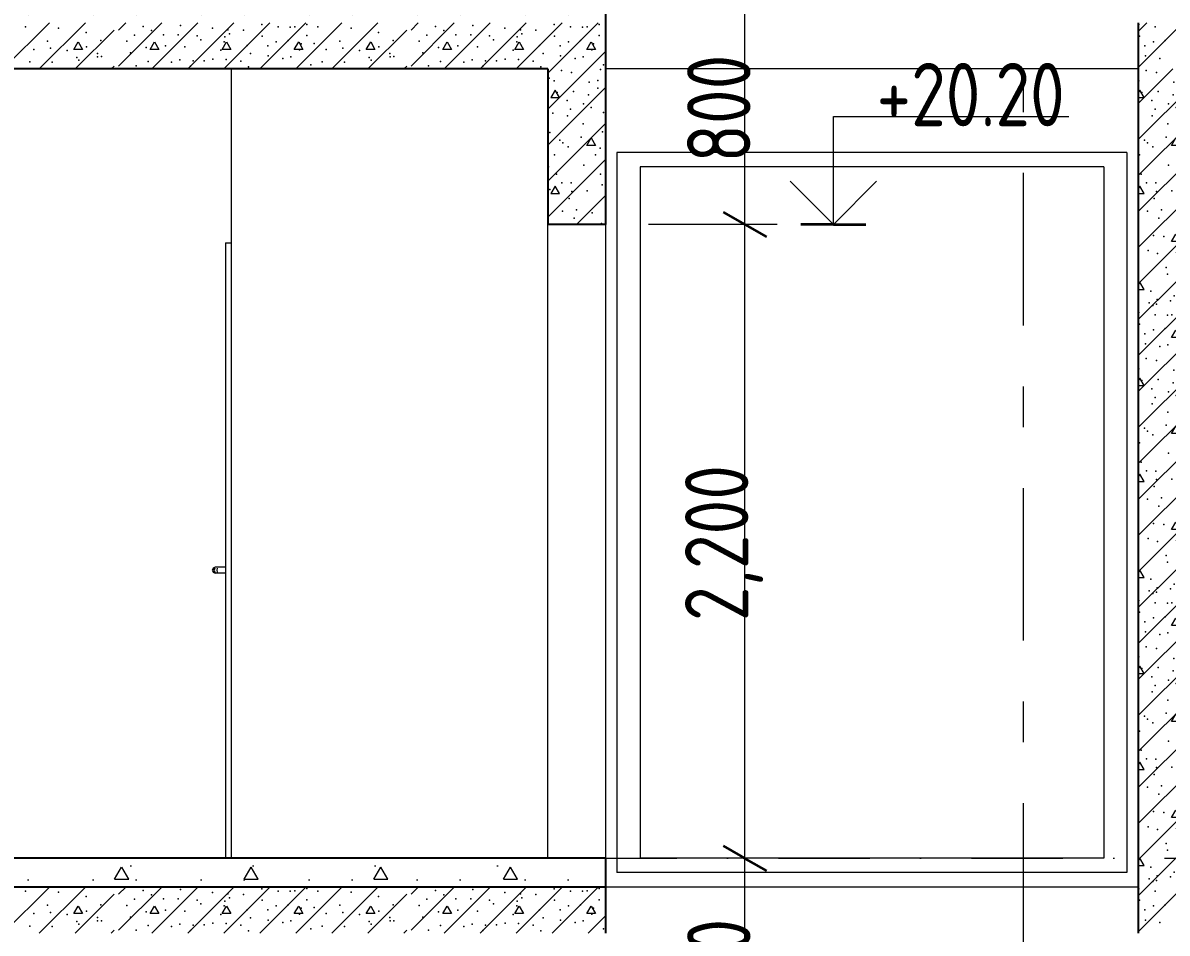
# Model space of a CAD drawing. Header units: millimetres. Extents: x 18162 to 7085488, y 72188 to 247925.
# Drawn here: x 3674357 to 3678329, y 112858 to 116018 of the extents above; entities that cross this region are included whole.
import ezdxf
from ezdxf.enums import TextEntityAlignment as Align

# ---------------------------------------------------------------- set-up
doc = ezdxf.new("R2010")
doc.units = ezdxf.units.MM
doc.header["$MEASUREMENT"] = 0
for name, pattern in [('Dot & Dashed', [670.277762, 317.5, -176.388889, 0, -176.388874]), ('Double Dashed', [1093.611073, 529.166651, -211.666656, 141.111112, -211.666656]), ('Wipeout_Contour', [1000, 0, -1000])]:
    doc.linetypes.add(name, pattern=pattern)
for name, color, linetype in [('Archicad Doors', 7, 'Continuous'), ('Structural - Bearing', 7, 'Continuous'), ('Structural - Grid', 7, 'Continuous')]:
    doc.layers.add(name, color=color, linetype=linetype)
doc.styles.add('GENERATED_STYLE_3', font='', dxfattribs={"width": 0.8})
doc.styles.get('GENERATED_STYLE_3').set_extended_font_data('ISOCPEUR MON')
doc.dimstyles.new('GENERATED_STYLE__5', dxfattribs={"dimtxt": 220.000005, "dimasz": 114, "dimexe": 0.18, "dimexo": 150, "dimgap": 0, "dimtad": 1, "dimdec": 0, "dimzin": 0, "dimdsep": 46, "dimtxsty": 'GENERATED_STYLE_3', "dimblk": 'ARROWHEAD_2', "dimblk1": 'ARROWHEAD_2', "dimblk2": 'ARROWHEAD_2', "dimcen": 0.09, "dimclrd": 13, "dimclre": 13, "dimclrt": 13, "dimadec": 0, "dimazin": 0, "dimtfac": 1, "dimtdec": 4, "dimtmove": 0, "dimatfit": 3, "dimfxl": 1, "dimtolj": 1, "dimtzin": 0, "dimarcsym": 0})
pattern_1 = [(0, (3761974.7, 95118), (0, 779.423), [48.75, -401.25]), (0, (3762199.7, 95507.7), (0, 779.423), [48.75, -401.25]), (60, (3761974.7, 95118), (-675, 389.7114), [48.75, -401.25]), (60, (3762424.7, 95118), (-675, 389.7114), [48.75, -401.25]), (120, (3762023.5, 95118), (675, 389.7114), [48.75, -401.25]), (120, (3762473.5, 95118), (675, 389.7114), [48.75, -401.25]), (0, (3761974.73, 95193), (0, 150), [0, -150, 0, -225]), (45, (3762049.73, 95193), (-106.06602, 106.06602), [0, -112.5, 0, -187.5])]

# ---------------------------------------------------------------- blocks, each defined once
blk = doc.blocks.new('*X833', base_point=(3761974.7, 95118))
at = {"layer": 'Structural - Bearing', "color": 7, "linetype": 'Continuous', "lineweight": 9}
for p, q in [((3678229.1, 112862.9), (3678384.1, 113018)), ((3678229.1, 112987.9), (3678259.1, 113018))]:
    blk.add_line(p, q, dxfattribs=at)
for p in [(3678231.1, 113012.3), (3678287.9, 113004.2), (3678232.8, 112972.2), (3678281.4, 112952.7), (3678322.6, 112956.5), (3678251.8, 112938.5), (3678253.5, 112903.4), (3678304.2, 112894.5)]:
    blk.add_point(p, dxfattribs=at)
blk = doc.blocks.new('*X834', base_point=(3761974.7, 95118))
at = {"layer": 'Structural - Bearing', "color": 7, "linetype": 'Continuous', "lineweight": 9}
for p, q in [((3674288.6, 112858), (3674448.6, 113018)), ((3674413.6, 112858), (3674573.6, 113018)), ((3674538.6, 112858), (3674673.9, 112993.3)), ((3674689, 112993.3), (3674713.7, 113018)), ((3674689, 112868.3), (3674838.7, 113018)), ((3674803.7, 112858), (3674963.7, 113018)), ((3674928.7, 112858), (3675088.7, 113018)), ((3675053.7, 112858), (3675213.7, 113018)), ((3675178.7, 112858), (3675338.7, 113018)), ((3675303.7, 112858), (3675463.7, 113018)), ((3675428.7, 112858), (3675588.7, 113018)), ((3675553.7, 112858), (3675689, 112993.3)), ((3675704.2, 112993.3), (3675728.9, 113018)), ((3675704.2, 112868.3), (3675853.9, 113018)), ((3675818.9, 112858), (3675978.9, 113018)), ((3675943.9, 112858), (3676103.9, 113018)), ((3676068.9, 112858), (3676228.9, 113018)), ((3676193.9, 112858), (3676353.9, 113018)), ((3674533.8, 112925.6), (3674548.9, 112951.6)), ((3674548.9, 112951.6), (3674563.8, 112925.6)), ((3674798.9, 112925.6), (3674814, 112951.6)), ((3674814, 112951.6), (3674828.9, 112925.6)), ((3675048.9, 112925.6), (3675064, 112951.6)), ((3675064, 112951.6), (3675078.9, 112925.6)), ((3675298.9, 112925.6), (3675314, 112951.6)), ((3675314, 112951.6), (3675328.9, 112925.6)), ((3675548.9, 112925.6), (3675564, 112951.6)), ((3675564, 112951.6), (3675578.9, 112925.6)), ((3675814, 112925.6), (3675829.2, 112951.6)), ((3675829.2, 112951.6), (3675844.1, 112925.6)), ((3676064, 112925.6), (3676079.2, 112951.6)), ((3676079.2, 112951.6), (3676094.1, 112925.6)), ((3676314, 112925.6), (3676329.2, 112951.6)), ((3676329.2, 112951.6), (3676344.1, 112925.6)), ((3674563.8, 112925.6), (3674533.8, 112925.6)), ((3674828.9, 112925.6), (3674798.9, 112925.6)), ((3675078.9, 112925.6), (3675048.9, 112925.6)), ((3675328.9, 112925.6), (3675298.9, 112925.6)), ((3675578.9, 112925.6), (3675548.9, 112925.6)), ((3675844.1, 112925.6), (3675814, 112925.6)), ((3676094.1, 112925.6), (3676064, 112925.6)), ((3676344.1, 112925.6), (3676314, 112925.6)), ((3676318.9, 112858), (3676379.1, 112918.2)), ((3674663.6, 112858), (3674673.9, 112868.3)), ((3675678.7, 112858), (3675689, 112868.3))]:
    blk.add_line(p, q, dxfattribs=at)
for p in [(3674365.1, 113004.2), (3674480.6, 113000), (3674575.7, 112984.6), (3674773.7, 113005.5), (3674802.9, 112991), (3674903.8, 113009.3), (3675014.5, 112999), (3675068.5, 112993.8), (3675073.5, 112980.3), (3675122.6, 112992.3), (3675185.7, 113012.3), (3675242.5, 113004.2), (3675284.8, 113003.1), (3675300.3, 113004.6), (3675342, 113012.4), (3675380.3, 113004.2), (3675495.7, 113000), (3675590.8, 112984.6), (3675788.9, 113005.5), (3675818, 112991), (3675918.9, 113009.3), (3676029.7, 112999), (3676083.6, 112993.8), (3676088.7, 112980.3), (3676137.7, 112992.3), (3676200.8, 113012.3), (3676257.6, 113004.2), (3676299.9, 113003.1), (3676315.4, 113004.6), (3676357.1, 113012.4), (3674442.2, 112954.6), (3674626.6, 112956.5), (3674717.1, 112954), (3674744.1, 112975.4), (3674844.4, 112976.8), (3674896.1, 112976.5), (3674961.8, 112972.6), (3674974.7, 112959.1), (3675055.7, 112952.7), (3675057.7, 112969.1), (3675134.9, 112939.2), (3675187.5, 112972.2), (3675236, 112952.7), (3675277.3, 112956.5), (3675322.3, 112944.9), (3675342.7, 112973.8), (3675367.5, 112946.8), (3675457.4, 112954.6), (3675641.7, 112956.5), (3675732.2, 112954), (3675759.2, 112975.4), (3675859.5, 112976.8), (3675911.3, 112976.5), (3675976.9, 112972.6), (3675989.9, 112959.1), (3676070.9, 112952.7), (3676072.8, 112969.1), (3676150, 112939.2), (3676202.6, 112972.2), (3676251.2, 112952.7), (3676292.4, 112956.5), (3676337.4, 112944.9), (3676357.8, 112973.8), (3674394, 112925.6), (3674451.9, 112929.9), (3674510.2, 112922.6), (3674577.6, 112934.6), (3674615.8, 112911.9), (3674616, 112900.1), (3674629.7, 112901.1), (3674730, 112913.5), (3674784, 112932.1), (3674851.6, 112937.9), (3674919.2, 112934.6), (3675043.7, 112922.7), (3675147.2, 112911.5), (3675206.4, 112938.5), (3675208.1, 112903.4), (3675286.5, 112900.6), (3675317.2, 112924.3), (3675409.1, 112925.6), (3675467, 112929.9), (3675525.4, 112922.6), (3675592.7, 112934.6), (3675631, 112911.9), (3675631.1, 112900.1), (3675644.9, 112901.1), (3675745.2, 112913.5), (3675799.2, 112932.1), (3675866.8, 112937.9), (3675934.4, 112934.6), (3676058.9, 112922.7), (3676162.3, 112911.5), (3676221.5, 112938.5), (3676223.3, 112903.4), (3676301.6, 112900.6), (3676332.3, 112924.3), (3674381, 112882.6), (3674458.2, 112881), (3674544.1, 112897.9), (3674550.9, 112888.7), (3674750.1, 112868.7), (3674791.6, 112884.1), (3674872.5, 112881.5), (3674901.2, 112889.6), (3674938.7, 112867.1), (3674947.9, 112885.7), (3674985.8, 112886.6), (3675015.8, 112892.1), (3675062.2, 112890.9), (3675113.3, 112885.4), (3675139.9, 112865.9), (3675258.8, 112894.5), (3675356.7, 112872.5), (3675396.1, 112882.6), (3675473.3, 112881), (3675559.2, 112897.9), (3675566.1, 112888.7), (3675765.3, 112868.7), (3675806.7, 112884.1), (3675887.6, 112881.5), (3675916.3, 112889.6), (3675953.8, 112867.1), (3675963.1, 112885.7), (3676000.9, 112886.6), (3676031, 112892.1), (3676077.3, 112890.9), (3676128.4, 112885.4), (3676155, 112865.9), (3676274, 112894.5), (3676371.8, 112872.5)]:
    blk.add_point(p, dxfattribs=at)
blk = doc.blocks.new('*X846', base_point=(3761974.7, 95118))
at = {"layer": 'Structural - Bearing', "color": 7, "linetype": 'Continuous', "lineweight": 9}
for p, q in [((3674288.6, 115858), (3674448.6, 116018)), ((3674413.6, 115858), (3674573.6, 116018)), ((3674689, 115993.3), (3674713.7, 116018)), ((3674689, 115868.3), (3674838.7, 116018)), ((3674803.7, 115858), (3674963.7, 116018)), ((3674928.7, 115858), (3675088.7, 116018)), ((3675053.7, 115858), (3675213.7, 116018)), ((3675178.7, 115858), (3675338.7, 116018)), ((3675303.7, 115858), (3675463.7, 116018)), ((3675428.7, 115858), (3675588.7, 116018)), ((3675704.2, 115993.3), (3675728.8, 116018)), ((3675704.2, 115868.3), (3675853.8, 116018)), ((3675818.8, 115858), (3675978.8, 116018)), ((3675943.8, 115858), (3676103.8, 116018)), ((3676068.8, 115858), (3676228.8, 116018)), ((3676193.8, 115858), (3676353.8, 116018)), ((3674538.6, 115858), (3674673.9, 115993.3)), ((3675553.7, 115858), (3675689, 115993.3)), ((3674533.8, 115925.7), (3674548.9, 115951.7)), ((3674563.8, 115925.6), (3674533.8, 115925.7)), ((3674548.9, 115951.7), (3674563.8, 115925.6)), ((3674798.9, 115925.7), (3674814, 115951.7)), ((3674828.9, 115925.6), (3674798.9, 115925.7)), ((3674814, 115951.7), (3674828.9, 115925.6)), ((3675048.9, 115925.7), (3675064, 115951.7)), ((3675078.9, 115925.6), (3675048.9, 115925.7)), ((3675064, 115951.7), (3675078.9, 115925.6)), ((3675298.9, 115925.7), (3675314, 115951.7)), ((3675328.9, 115925.6), (3675298.9, 115925.7)), ((3675314, 115951.7), (3675328.9, 115925.6)), ((3675548.9, 115925.7), (3675564, 115951.7)), ((3675578.9, 115925.6), (3675548.9, 115925.7)), ((3675564, 115951.7), (3675578.9, 115925.6)), ((3675814, 115925.7), (3675829.2, 115951.7)), ((3675844.1, 115925.6), (3675814, 115925.7)), ((3675829.2, 115951.7), (3675844.1, 115925.6)), ((3676064, 115925.7), (3676079.2, 115951.7)), ((3676094.1, 115925.6), (3676064, 115925.7)), ((3676079.2, 115951.7), (3676094.1, 115925.6)), ((3676314, 115925.7), (3676329.2, 115951.7)), ((3676344.1, 115925.6), (3676314, 115925.7)), ((3676329.2, 115951.7), (3676344.1, 115925.6)), ((3676318.8, 115858), (3676379.1, 115918.2)), ((3674663.6, 115858), (3674673.9, 115868.3)), ((3675678.7, 115858), (3675689, 115868.3))]:
    blk.add_line(p, q, dxfattribs=at)
for p in [(3674365.1, 116004.2), (3674480.6, 116000), (3674773.7, 116005.5), (3674903.8, 116009.4), (3675014.5, 115999.1), (3675185.7, 116012.4), (3675242.5, 116004.2), (3675284.8, 116003.1), (3675300.3, 116004.7), (3675342, 116012.4), (3675380.3, 116004.2), (3675495.7, 116000), (3675788.9, 116005.5), (3675918.9, 116009.4), (3676029.7, 115999.1), (3676200.8, 116012.4), (3676257.6, 116004.2), (3676299.9, 116003.1), (3676315.4, 116004.7), (3676357.1, 116012.4), (3674575.7, 115984.6), (3674744.1, 115975.5), (3674802.9, 115991), (3674844.4, 115976.9), (3674896.1, 115976.5), (3674961.8, 115972.6), (3674974.7, 115959.2), (3675057.7, 115969.2), (3675068.5, 115993.9), (3675073.5, 115980.3), (3675122.6, 115992.3), (3675187.5, 115972.2), (3675342.7, 115973.9), (3675590.8, 115984.6), (3675759.2, 115975.5), (3675818, 115991), (3675859.5, 115976.9), (3675911.3, 115976.5), (3675976.9, 115972.6), (3675989.9, 115959.2), (3676072.8, 115969.2), (3676083.6, 115993.9), (3676088.7, 115980.3), (3676137.7, 115992.3), (3676202.6, 115972.2), (3676357.8, 115973.9), (3674394, 115925.7), (3674442.2, 115954.6), (3674451.9, 115930), (3674510.2, 115922.6), (3674577.6, 115934.7), (3674626.6, 115956.6), (3674717.1, 115954), (3674784, 115932.1), (3674851.6, 115937.9), (3674919.2, 115934.7), (3675043.7, 115922.8), (3675055.7, 115952.7), (3675134.9, 115939.2), (3675206.4, 115938.6), (3675236, 115952.7), (3675277.3, 115956.6), (3675317.2, 115924.4), (3675322.3, 115945), (3675367.5, 115946.9), (3675409.1, 115925.7), (3675457.4, 115954.6), (3675467, 115930), (3675525.4, 115922.6), (3675592.7, 115934.7), (3675641.7, 115956.6), (3675732.2, 115954), (3675799.2, 115932.1), (3675866.8, 115937.9), (3675934.4, 115934.7), (3676058.9, 115922.8), (3676070.9, 115952.7), (3676150, 115939.2), (3676221.5, 115938.6), (3676251.2, 115952.7), (3676292.4, 115956.6), (3676332.3, 115924.4), (3676337.4, 115945), (3674381, 115882.6), (3674458.2, 115881.1), (3674544.1, 115898), (3674550.9, 115888.8), (3674615.8, 115912), (3674616, 115900.2), (3674629.7, 115901.2), (3674730, 115913.5), (3674791.6, 115884.2), (3674872.5, 115881.5), (3674901.2, 115889.6), (3674947.9, 115885.7), (3674985.8, 115886.7), (3675015.8, 115892.2), (3675062.2, 115890.9), (3675113.3, 115885.4), (3675147.2, 115911.5), (3675208.1, 115903.4), (3675258.8, 115894.5), (3675286.5, 115900.6), (3675396.1, 115882.6), (3675473.3, 115881.1), (3675559.2, 115898), (3675566.1, 115888.8), (3675631, 115912), (3675631.1, 115900.2), (3675644.9, 115901.2), (3675745.2, 115913.5), (3675806.7, 115884.2), (3675887.6, 115881.5), (3675916.3, 115889.6), (3675963.1, 115885.7), (3676000.9, 115886.7), (3676031, 115892.2), (3676077.3, 115890.9), (3676128.4, 115885.4), (3676162.3, 115911.5), (3676223.3, 115903.4), (3676274, 115894.5), (3676301.6, 115900.6), (3674750.1, 115868.7), (3674938.7, 115867.2), (3675139.9, 115865.9), (3675356.7, 115872.5), (3675765.3, 115868.7), (3675953.8, 115867.2), (3676155, 115865.9), (3676371.8, 115872.5)]:
    blk.add_point(p, dxfattribs=at)
blk = doc.blocks.new('*X847', base_point=(3761974.7, 95118))
at = {"layer": 'Structural - Bearing', "color": 7, "linetype": 'Continuous', "lineweight": 9}
for p, q in [((3678229.1, 115863), (3678384.1, 116018)), ((3678229.1, 115988), (3678259.1, 116018))]:
    blk.add_line(p, q, dxfattribs=at)
for p in [(3678231.1, 116012.4), (3678287.9, 116004.2), (3678232.8, 115972.2), (3678251.8, 115938.6), (3678281.4, 115952.7), (3678322.6, 115956.6), (3678253.5, 115903.4), (3678304.2, 115894.5)]:
    blk.add_point(p, dxfattribs=at)
blk = doc.blocks.new('*X997', base_point=(3761974.7, 95118))
at = {"layer": 'Structural - Bearing', "color": 7, "linetype": 'Continuous', "lineweight": 9}
for p, q in [((3676179.1, 115718.2), (3676318.8, 115858)), ((3676179.1, 115843.2), (3676193.8, 115858)), ((3676179.1, 115593.2), (3676379.1, 115793.2)), ((3676204.2, 115785), (3676189.2, 115759)), ((3676219.3, 115759), (3676204.2, 115785)), ((3676189.2, 115759), (3676219.3, 115759)), ((3676179.1, 115468.2), (3676379.1, 115668.2)), ((3676314, 115592.3), (3676329.2, 115618.4)), ((3676329.2, 115618.4), (3676344.1, 115592.3)), ((3676344.1, 115592.3), (3676314, 115592.3)), ((3676179.1, 115343.2), (3676379.1, 115543.2)), ((3676204.2, 115451.7), (3676189.2, 115425.6)), ((3676219.3, 115425.7), (3676204.2, 115451.7)), ((3676189.2, 115425.6), (3676219.3, 115425.7)), ((3676278.8, 115318), (3676379.1, 115418.2))]:
    blk.add_line(p, q, dxfattribs=at)
for p in [(3676226.7, 115852.3), (3676261.7, 115845.7), (3676361.8, 115856.3), (3676183.8, 115825.9), (3676201, 115816.8), (3676322.3, 115811.9), (3676352.3, 115818.4), (3676211.2, 115776.3), (3676267.9, 115780.2), (3676320, 115768.3), (3676352.9, 115791.7), (3676246, 115748), (3676303.4, 115736.8), (3676329.7, 115724.8), (3676195.9, 115704.8), (3676247.4, 115695.6), (3676257.2, 115718), (3676372.6, 115706.4), (3676301.9, 115667), (3676369.3, 115640.2), (3676185.5, 115637.2), (3676220.8, 115610.6), (3676230.6, 115601.2), (3676294.9, 115621.8), (3676249.3, 115587.6), (3676360.2, 115582.8), (3676202.6, 115559.6), (3676304, 115524.3), (3676344.8, 115559.7), (3676181.7, 115517.9), (3676208.8, 115493.2), (3676361.4, 115493.1), (3676227.3, 115463.3), (3676259.8, 115462.3), (3676367.9, 115456.1), (3676186.3, 115439.8), (3676253.3, 115408.9), (3676261.8, 115432.4), (3676315.4, 115434.5), (3676230.4, 115364.9), (3676278.9, 115369.4), (3676270.6, 115340.2), (3676332.4, 115358.8), (3676365.5, 115321.2)]:
    blk.add_point(p, dxfattribs=at)
blk = doc.blocks.new('*X998', base_point=(3761974.7, 95118))
at = {"layer": 'Structural - Bearing', "color": 7, "linetype": 'Continuous', "lineweight": 9}
for p, q in [((3678229.1, 115738), (3678349.1, 115858)), ((3678229.1, 115613), (3678429.1, 115813)), ((3678234.4, 115785), (3678229.1, 115775.7)), ((3678249.5, 115759), (3678234.4, 115785)), ((3678229.1, 115759), (3678249.5, 115759)), ((3678229.1, 115488), (3678429.1, 115688)), ((3678344.3, 115592.3), (3678359.4, 115618.4)), ((3678359.4, 115618.4), (3678374.3, 115592.3)), ((3678229.1, 115363), (3678429.1, 115563)), ((3678374.3, 115592.3), (3678344.3, 115592.3)), ((3678234.4, 115451.7), (3678229.1, 115442.3)), ((3678249.5, 115425.7), (3678234.4, 115451.7)), ((3678229.1, 115238), (3678429.1, 115438)), ((3678229.1, 115425.7), (3678249.5, 115425.7)), ((3678234.4, 115118.3), (3678429.1, 115313)), ((3678344.3, 115259), (3678359.4, 115285)), ((3678359.4, 115285), (3678374.3, 115259)), ((3678374.3, 115259), (3678344.3, 115259)), ((3678359.4, 115118.3), (3678429.1, 115188)), ((3678229.1, 114988), (3678359.4, 115118.3)), ((3678229.1, 115113), (3678234.4, 115118.3)), ((3678234.4, 115118.3), (3678229.1, 115109)), ((3678229.1, 115092.3), (3678249.5, 115092.3)), ((3678249.5, 115092.3), (3678234.4, 115118.3)), ((3678229.1, 114863), (3678429.1, 115063)), ((3678229.1, 114738), (3678429.1, 114938)), ((3678344.3, 114925.7), (3678359.4, 114951.7)), ((3678374.3, 114925.6), (3678344.3, 114925.7)), ((3678359.4, 114951.7), (3678374.3, 114925.6)), ((3678229.1, 114613), (3678429.1, 114813)), ((3678234.4, 114785), (3678229.1, 114775.7)), ((3678249.5, 114759), (3678234.4, 114785)), ((3678229.1, 114759), (3678249.5, 114759)), ((3678229.1, 114488), (3678429.1, 114688)), ((3678344.3, 114592.3), (3678359.4, 114618.3)), ((3678359.4, 114618.3), (3678374.3, 114592.3)), ((3678374.3, 114592.3), (3678344.3, 114592.3)), ((3678229.1, 114363), (3678429.1, 114563)), ((3678234.4, 114451.7), (3678229.1, 114442.3)), ((3678249.5, 114425.7), (3678234.4, 114451.7)), ((3678229.1, 114238), (3678429.1, 114438)), ((3678229.1, 114425.6), (3678249.5, 114425.7)), ((3678234.4, 114118.3), (3678429.1, 114313)), ((3678344.3, 114259), (3678359.4, 114285)), ((3678374.3, 114259), (3678344.3, 114259)), ((3678359.4, 114285), (3678374.3, 114259)), ((3678359.4, 114118.3), (3678429.1, 114188)), ((3678229.1, 113988), (3678359.4, 114118.3)), ((3678229.1, 114113), (3678234.4, 114118.3)), ((3678234.4, 114118.3), (3678229.1, 114109)), ((3678229.1, 114092.3), (3678249.5, 114092.3)), ((3678249.5, 114092.3), (3678234.4, 114118.3)), ((3678229.1, 113863), (3678429.1, 114063)), ((3678229.1, 113738), (3678429.1, 113938)), ((3678344.3, 113925.6), (3678359.4, 113951.7)), ((3678359.4, 113951.7), (3678374.3, 113925.6)), ((3678374.3, 113925.6), (3678344.3, 113925.6)), ((3678229.1, 113613), (3678429.1, 113813)), ((3678234.4, 113785), (3678229.1, 113775.6)), ((3678249.5, 113759), (3678234.4, 113785)), ((3678229.1, 113759), (3678249.5, 113759)), ((3678229.1, 113488), (3678429.1, 113688)), ((3678344.3, 113592.3), (3678359.4, 113618.3)), ((3678359.4, 113618.3), (3678374.3, 113592.3)), ((3678374.3, 113592.3), (3678344.3, 113592.3)), ((3678229.1, 113363), (3678429.1, 113563)), ((3678234.4, 113451.7), (3678229.1, 113442.3)), ((3678229.1, 113238), (3678429.1, 113438)), ((3678229.1, 113425.6), (3678249.5, 113425.6)), ((3678249.5, 113425.6), (3678234.4, 113451.7)), ((3678234.4, 113118.3), (3678429.1, 113313)), ((3678344.3, 113259), (3678359.4, 113285)), ((3678374.3, 113258.9), (3678344.3, 113259)), ((3678359.4, 113285), (3678374.3, 113258.9)), ((3678359.4, 113118.3), (3678429.1, 113188)), ((3678229.1, 113112.9), (3678234.4, 113118.3)), ((3678234.4, 113118.3), (3678229.1, 113109)), ((3678249.5, 113092.3), (3678234.4, 113118.3)), ((3678259.1, 113018), (3678359.4, 113118.3)), ((3678229.1, 113092.3), (3678249.5, 113092.3)), ((3678384.1, 113018), (3678429.1, 113062.9))]:
    blk.add_line(p, q, dxfattribs=at)
for p in [(3678256.9, 115852.3), (3678292, 115845.7), (3678392, 115856.3), (3678426, 115844), (3678231.3, 115816.8), (3678352.5, 115811.9), (3678382.6, 115818.4), (3678241.5, 115776.3), (3678298.2, 115780.2), (3678350.3, 115768.3), (3678383.1, 115791.7), (3678276.3, 115748), (3678333.6, 115736.8), (3678360, 115724.8), (3678416.6, 115737.7), (3678277.7, 115695.6), (3678287.4, 115718), (3678402.8, 115706.4), (3678411, 115703.8), (3678419.8, 115700.3), (3678332.1, 115667), (3678399.5, 115640.2), (3678251, 115610.6), (3678260.8, 115601.2), (3678325.2, 115621.8), (3678415.2, 115616.8), (3678279.5, 115587.6), (3678390.5, 115582.8), (3678232.8, 115559.6), (3678334.3, 115524.3), (3678375, 115559.7), (3678239, 115493.2), (3678391.7, 115493.1), (3678257.5, 115463.3), (3678290, 115462.3), (3678398.2, 115456.1), (3678283.6, 115408.9), (3678292, 115432.4), (3678345.6, 115434.5), (3678260.7, 115364.9), (3678309.1, 115369.4), (3678300.8, 115340.2), (3678362.6, 115358.8), (3678413.8, 115343.8), (3678421.4, 115353.5), (3678395.7, 115321.2), (3678282.3, 115279.9), (3678317.8, 115276.9), (3678263.7, 115227.4), (3678295.2, 115217.7), (3678295.2, 115217.7), (3678361.1, 115221.2), (3678325.6, 115168.7), (3678423.5, 115166.4), (3678330.2, 115145.5), (3678398.1, 115158.4), (3678272.5, 115086.6), (3678389.6, 115094.3), (3678266.8, 115046.4), (3678294.7, 115057.2), (3678340.6, 115053.1), (3678353.5, 115069.9), (3678404.6, 115045.1), (3678231.1, 115012.3), (3678279.2, 115037.1), (3678292.6, 115041.2), (3678345.6, 115004.7), (3678387.4, 115012.4), (3678232.8, 114972.2), (3678287.9, 115004.2), (3678330.2, 115003.1), (3678388.1, 114973.9), (3678425.6, 115004.2), (3678251.8, 114938.5), (3678281.4, 114952.7), (3678322.6, 114956.6), (3678367.7, 114945), (3678412.8, 114946.9), (3678253.5, 114903.4), (3678304.2, 114894.5), (3678331.8, 114900.6), (3678362.5, 114924.4), (3678256.9, 114852.3), (3678292, 114845.7), (3678392, 114856.3), (3678402, 114872.5), (3678231.3, 114816.8), (3678352.5, 114811.9), (3678382.6, 114818.3), (3678426, 114844), (3678241.5, 114776.3), (3678298.2, 114780.1), (3678350.3, 114768.2), (3678383.1, 114791.7), (3678276.3, 114747.9), (3678333.6, 114736.8), (3678416.6, 114737.6), (3678277.7, 114695.6), (3678287.4, 114718), (3678360, 114724.8), (3678402.8, 114706.4), (3678411, 114703.8), (3678419.8, 114700.3), (3678332.1, 114667), (3678251, 114610.6), (3678325.2, 114621.7), (3678399.5, 114640.2), (3678415.2, 114616.8), (3678260.8, 114601.1), (3678279.5, 114587.6), (3678390.5, 114582.8), (3678232.8, 114559.6), (3678375, 114559.7), (3678239, 114493.2), (3678334.3, 114524.3), (3678391.7, 114493.1), (3678257.5, 114463.3), (3678290, 114462.3), (3678398.2, 114456.1), (3678283.6, 114408.9), (3678292, 114432.4), (3678345.6, 114434.5), (3678309.1, 114369.4), (3678260.7, 114364.9), (3678300.8, 114340.2), (3678362.6, 114358.7), (3678413.8, 114343.8), (3678421.4, 114353.4), (3678395.7, 114321.1), (3678282.3, 114279.9), (3678317.8, 114276.8), (3678263.7, 114227.4), (3678295.2, 114217.7), (3678295.2, 114217.7), (3678361.1, 114221.2), (3678325.6, 114168.7), (3678330.2, 114145.5), (3678398.1, 114158.4), (3678423.5, 114166.4), (3678389.6, 114094.3), (3678272.5, 114086.6), (3678294.7, 114057.2), (3678340.6, 114053.1), (3678353.5, 114069.9), (3678231.1, 114012.3), (3678266.8, 114046.4), (3678279.2, 114037.1), (3678292.6, 114041.2), (3678387.4, 114012.4), (3678404.6, 114045.1), (3678232.8, 113972.2), (3678287.9, 114004.2), (3678330.2, 114003.1), (3678345.6, 114004.7), (3678388.1, 113973.9), (3678425.6, 114004.2), (3678251.8, 113938.5), (3678281.4, 113952.7), (3678322.6, 113956.5), (3678367.7, 113945), (3678412.8, 113946.9), (3678253.5, 113903.4), (3678304.2, 113894.5), (3678331.8, 113900.6), (3678362.5, 113924.4), (3678392, 113856.3), (3678402, 113872.5), (3678231.3, 113816.8), (3678256.9, 113852.2), (3678292, 113845.7), (3678382.6, 113818.3), (3678426, 113843.9), (3678241.5, 113776.3), (3678298.2, 113780.1), (3678352.5, 113811.9), (3678383.1, 113791.7), (3678276.3, 113747.9), (3678333.6, 113736.7), (3678350.3, 113768.2), (3678416.6, 113737.6), (3678277.7, 113695.6), (3678287.4, 113718), (3678360, 113724.8), (3678402.8, 113706.4), (3678411, 113703.8), (3678419.8, 113700.2), (3678332.1, 113667), (3678325.2, 113621.7), (3678399.5, 113640.2), (3678415.2, 113616.8), (3678251, 113610.6), (3678260.8, 113601.1), (3678279.5, 113587.6), (3678390.5, 113582.8), (3678232.8, 113559.6), (3678375, 113559.7), (3678334.3, 113524.3), (3678239, 113493.2), (3678257.5, 113463.3), (3678290, 113462.3), (3678391.7, 113493.1), (3678398.2, 113456.1), (3678292, 113432.4), (3678345.6, 113434.4), (3678283.6, 113408.9), (3678260.7, 113364.9), (3678300.8, 113340.2), (3678309.1, 113369.4), (3678362.6, 113358.7), (3678413.8, 113343.8), (3678421.4, 113353.4), (3678395.7, 113321.1), (3678282.3, 113279.9), (3678317.8, 113276.8), (3678263.7, 113227.4), (3678295.2, 113217.6), (3678295.2, 113217.6), (3678361.1, 113221.2), (3678325.6, 113168.6), (3678330.2, 113145.5), (3678398.1, 113158.4), (3678423.5, 113166.3), (3678272.5, 113086.6), (3678353.5, 113069.9), (3678389.6, 113094.3), (3678266.8, 113046.4), (3678279.2, 113037.1), (3678292.6, 113041.2), (3678294.7, 113057.2), (3678340.6, 113053.1), (3678404.6, 113045)]:
    blk.add_point(p, dxfattribs=at)
blk = doc.blocks.new('Standard grid marker[360]_3', base_point=(3677829.1, 147118))
at = {"layer": 'Structural - Grid', "color": 13, "linetype": 'Double Dashed', "lineweight": 13}
blk.add_line((3677829.1, 146118), (3677829.1, 88118), dxfattribs=at)
at = {"layer": 'Structural - Grid', "color": 13, "lineweight": 13, "style": 'GENERATED_STYLE_3'}
blk.add_attdef('AC_MarkerText_1', text='', height=250, rotation=360, dxfattribs=at).set_placement((3677829.1, 86943), align=Align.TOP_CENTER)
blk = doc.blocks.new('*D1059', base_point=(3761974.7, 95118))
at = {"color": 12, "linetype": 'Continuous', "lineweight": 35}
for p, q in [((3676787.8, 113161.3), (3676937.8, 113074.7)), ((3676787.8, 112361.3), (3676937.8, 112274.7))]:
    blk.add_line(p, q, dxfattribs=at)
at = {"color": 13, "linetype": 'Continuous', "lineweight": 13}
for p, q in [((3676975.3, 113118), (3676529.1, 113118)), ((3676862.8, 112318), (3676862.8, 113118)), ((3676975.3, 112318), (3676529.1, 112318))]:
    blk.add_line(p, q, dxfattribs=at)
at = {"color": 13, "lineweight": 13, "insert": (3676882.7, 112533.6), "char_height": 220, "attachment_point": 7, "rotation": 90, "style": 'GENERATED_STYLE_3'}
blk.add_mtext('\\A1;{\\pql;\\fISOCPEUR MON|b0|i0|c0|p0;\\W0.800000;800}', dxfattribs=at)
blk = doc.blocks.new('ARROWHEAD_2')
at = {"color": 0, "linetype": 'Continuous', "lineweight": 0}
for p, q in [((-0.378, -0.655), (0.378, 0.655)), ((0, 0), (-1, 0))]:
    blk.add_line(p, q, dxfattribs=at)
blk = doc.blocks.new('*D1060', base_point=(3761974.7, 95118))
at = {"color": 12, "linetype": 'Continuous', "lineweight": 35}
for p, q in [((3676787.8, 115361.3), (3676937.8, 115274.7)), ((3676787.8, 113161.3), (3676937.8, 113074.7))]:
    blk.add_line(p, q, dxfattribs=at)
at = {"color": 13, "linetype": 'Continuous', "lineweight": 13}
for p, q in [((3676975.3, 115318), (3676529.1, 115318)), ((3676862.8, 113118), (3676862.8, 115318)), ((3676975.3, 113118), (3676529.1, 113118))]:
    blk.add_line(p, q, dxfattribs=at)
at = {"color": 13, "lineweight": 13, "insert": (3676926.6, 113941.4), "char_height": 220, "attachment_point": 7, "rotation": 90, "style": 'GENERATED_STYLE_3'}
blk.add_mtext('\\A1;{\\pql;\\fISOCPEUR MON|b0|i0|c0|p0;\\W0.800000;2,200}', dxfattribs=at)
blk = doc.blocks.new('*D1061', base_point=(3761974.7, 95118))
at = {"color": 12, "linetype": 'Continuous', "lineweight": 35}
for p, q in [((3676787.8, 116161.3), (3676937.8, 116074.7)), ((3676787.8, 115361.3), (3676937.8, 115274.7))]:
    blk.add_line(p, q, dxfattribs=at)
at = {"color": 13, "linetype": 'Continuous', "lineweight": 13}
for p, q in [((3676975.3, 116118), (3676529.1, 116118)), ((3676862.8, 115318), (3676862.8, 116118)), ((3676975.3, 115318), (3676529.1, 115318))]:
    blk.add_line(p, q, dxfattribs=at)
at = {"color": 13, "lineweight": 13, "insert": (3676882.7, 115533.6), "char_height": 220, "attachment_point": 7, "rotation": 90, "style": 'GENERATED_STYLE_3'}
blk.add_mtext('\\A1;{\\pql;\\fISOCPEUR MON|b0|i0|c0|p0;\\W0.800000;800}', dxfattribs=at)
blk = doc.blocks.new('*D1095', base_point=(3761974.7, 95118))
at = {"color": 12, "linetype": 'Continuous', "lineweight": 35}
for p, q in [((3680249.8, 112901.3), (3680399.8, 112814.7)), ((3680249.8, 110161.3), (3680399.8, 110074.7))]:
    blk.add_line(p, q, dxfattribs=at)
at = {"color": 13, "linetype": 'Continuous', "lineweight": 13}
for p, q in [((3680437.3, 112858), (3680212.3, 112858)), ((3680324.8, 110118), (3680324.8, 112858)), ((3680437.3, 110118), (3680212.3, 110118)), ((3680324.8, 109858), (3680324.8, 110118))]:
    blk.add_line(p, q, dxfattribs=at)
at = {"color": 13, "lineweight": 13, "char_height": 220, "attachment_point": 7, "rotation": 90, "style": 'GENERATED_STYLE_3'}
for s, insert in [('\\A1;{\\pql;\\fISOCPEUR MON|b0|i0|c0|p0;\\W0.800000;260}', (3680344.7, 112445.8)), ('\\A1;{\\pql;\\fISOCPEUR MON|b0|i0|c0|p0;\\W0.800000;2,740}', (3680388.6, 111018.2))]:
    blk.add_mtext(s, dxfattribs=dict(at, insert=insert))
blk = doc.blocks.new('*D1096', base_point=(3761974.7, 95118))
at = {"color": 12, "linetype": 'Continuous', "lineweight": 35}
for p, q in [((3680249.8, 113161.3), (3680399.8, 113074.7)), ((3680249.8, 112901.3), (3680399.8, 112814.7))]:
    blk.add_line(p, q, dxfattribs=at)
at = {"color": 13, "linetype": 'Continuous', "lineweight": 13}
blk.add_line((3680324.8, 112858), (3680324.8, 113118), dxfattribs=at)
blk = doc.blocks.new('*D1097', base_point=(3761974.7, 95118))
at = {"color": 12, "linetype": 'Continuous', "lineweight": 35}
for p, q in [((3680249.8, 115901.3), (3680399.8, 115814.7)), ((3680249.8, 113161.3), (3680399.8, 113074.7))]:
    blk.add_line(p, q, dxfattribs=at)
at = {"color": 13, "linetype": 'Continuous', "lineweight": 13}
for p, q in [((3680437.3, 115858), (3680212.3, 115858)), ((3680324.8, 113118), (3680324.8, 115858)), ((3680437.3, 113118), (3680212.3, 113118)), ((3680324.8, 112858), (3680324.8, 113118))]:
    blk.add_line(p, q, dxfattribs=at)
at = {"color": 13, "lineweight": 13, "char_height": 220, "attachment_point": 7, "rotation": 90, "style": 'GENERATED_STYLE_3'}
for s, insert in [('\\A1;{\\pql;\\fISOCPEUR MON|b0|i0|c0|p0;\\W0.800000;260}', (3680344.7, 115445.8)), ('\\A1;{\\pql;\\fISOCPEUR MON|b0|i0|c0|p0;\\W0.800000;2,740}', (3680388.6, 114018.2))]:
    blk.add_mtext(s, dxfattribs=dict(at, insert=insert))
blk = doc.blocks.new('*D1098', base_point=(3761974.7, 95118))
at = {"color": 12, "linetype": 'Continuous', "lineweight": 35}
for p, q in [((3680249.8, 116161.3), (3680399.8, 116074.7)), ((3680249.8, 115901.3), (3680399.8, 115814.7))]:
    blk.add_line(p, q, dxfattribs=at)
at = {"color": 13, "linetype": 'Continuous', "lineweight": 13}
blk.add_line((3680324.8, 115858), (3680324.8, 116118), dxfattribs=at)
blk = doc.blocks.new('*D1099', base_point=(3761974.7, 95118))
at = {"color": 12, "linetype": 'Continuous', "lineweight": 35}
for p, q in [((3680249.8, 118901.3), (3680399.8, 118814.7)), ((3680249.8, 116161.3), (3680399.8, 116074.7))]:
    blk.add_line(p, q, dxfattribs=at)
at = {"color": 13, "linetype": 'Continuous', "lineweight": 13}
for p, q in [((3680437.3, 118858), (3680212.3, 118858)), ((3680324.8, 116118), (3680324.8, 118858)), ((3680437.3, 116118), (3680212.3, 116118)), ((3680324.8, 115858), (3680324.8, 116118))]:
    blk.add_line(p, q, dxfattribs=at)
at = {"color": 13, "lineweight": 13, "char_height": 220, "attachment_point": 7, "rotation": 90, "style": 'GENERATED_STYLE_3'}
for s, insert in [('\\A1;{\\pql;\\fISOCPEUR MON|b0|i0|c0|p0;\\W0.800000;260}', (3680344.7, 118445.8)), ('\\A1;{\\pql;\\fISOCPEUR MON|b0|i0|c0|p0;\\W0.800000;2,740}', (3680388.6, 117018.2))]:
    blk.add_mtext(s, dxfattribs=dict(at, insert=insert))

msp = doc.modelspace()

# ---------------------------------------------------------------- hatches: boundary and pattern name
at = {"layer": 'Structural - Bearing', "linetype": 'Continuous', "lineweight": 9}
h = msp.add_hatch(dxfattribs=at)
h.set_pattern_fill('Lightweight_Concrete_0003', style=0, pattern_type=2)
h.set_pattern_definition(pattern_1)
h.paths.add_polyline_path([(3669429.1, 116118), (3669429.1, 116018), (3676379.1, 116018), (3676379.1, 116118)])
h = msp.add_hatch(dxfattribs=at)
h.set_pattern_fill('Lightweight_Concrete_0003', style=0, pattern_type=2)
h.set_pattern_definition(pattern_1)
h.paths.add_polyline_path([(3669429.1, 113118), (3669429.1, 113018), (3676379.1, 113018), (3676379.1, 113118)])

# ---------------------------------------------------------------- linework, layer by layer
at = {"color": 13, "linetype": 'Continuous', "lineweight": 13}
for p, q in [((3677170.4, 115693), (3677987.8, 115693)), ((3677170.4, 115318), (3677020.4, 115468)), ((3677320.4, 115468), (3677170.4, 115318))]:
    msp.add_line(p, q, dxfattribs=at)
at = {"color": 12, "linetype": 'Continuous', "lineweight": 35}
for q in [(3677057.9, 115318), (3677282.9, 115318)]:
    msp.add_line((3677170.4, 115318), q, dxfattribs=at)
at = {"layer": 'Archicad Doors', "color": 7, "linetype": 'Continuous', "lineweight": 9}
for p, q in [((3676179.1, 113118), (3676179.1, 115318)), ((3676379.1, 115318), (3676379.1, 113118)), ((3675060.1, 115255), (3675060.1, 113118)), ((3675060.1, 115255), (3675079.1, 115255)), ((3675017, 114125.1), (3675014.1, 114118)), ((3675014.1, 114118), (3675017, 114110.9)), ((3675018.5, 114125.1), (3675015.8, 114118)), ((3675015.8, 114118), (3675018.5, 114110.9)), ((3675024.1, 114128), (3675017, 114125.1)), ((3675017, 114110.9), (3675024.1, 114108)), ((3675023.4, 114125.1), (3675021.2, 114118)), ((3675021.2, 114118), (3675023.4, 114110.9)), ((3675025.2, 114128), (3675024.1, 114128)), ((3675025.2, 114108), (3675024.1, 114108)), ((3675028.4, 114128), (3675025.2, 114128)), ((3675028.4, 114108), (3675025.2, 114108)), ((3675033.3, 114128), (3675028.4, 114128)), ((3675033.3, 114108), (3675028.4, 114108)), ((3675030.6, 114125.1), (3675029.4, 114118)), ((3675029.4, 114118), (3675030.6, 114110.9)), ((3675039.1, 114128), (3675033.3, 114128)), ((3675039.1, 114108), (3675033.3, 114108)), ((3675060.1, 114128), (3675039.1, 114128)), ((3675060.1, 114108), (3675039.1, 114108))]:
    msp.add_line(p, q, dxfattribs=at)
at = {"layer": 'Structural - Bearing', "color": 7, "linetype": 'Continuous', "lineweight": 25}
for p, q in [((3678229.1, 116018), (3678229.1, 115858)), ((3676179.1, 115858), (3672029.1, 115858)), ((3676179.1, 115858), (3676179.1, 115318)), ((3676379.1, 115858), (3676379.1, 115318)), ((3678229.1, 115858), (3678229.1, 113018)), ((3676379.1, 115318), (3676179.1, 115318)), ((3676379.1, 113018), (3669429.1, 113018)), ((3678229.1, 113018), (3678229.1, 112858))]:
    msp.add_line(p, q, dxfattribs=at)
at = {"layer": 'Structural - Bearing', "color": 7, "linetype": 'Continuous', "lineweight": 9}
for p, q in [((3675079.1, 115858), (3675079.1, 113118)), ((3678229.1, 115858), (3676379.1, 115858)), ((3678229.1, 113018), (3676379.1, 113018))]:
    msp.add_line(p, q, dxfattribs=at)
at = {"layer": 'Structural - Bearing', "color": 7, "linetype": 'Continuous', "lineweight": 25, "flags": 128}
for points in [[(3676379.1, 116118), (3676379.1, 116018), (3676379.1, 115858)], [(3676379.1, 113118), (3671869.1, 113118), (3671829.1, 113118), (3669429.1, 113118)], [(3676379.1, 113118), (3676379.1, 113018), (3676379.1, 112858)]]:
    msp.add_lwpolyline(points, dxfattribs=at)

# ---------------------------------------------------------------- block references
at = {"layer": 'Structural - Bearing', "lineweight": 0}
for name in ['*X846', '*X847', '*X997', '*X998', '*X834', '*X833']:
    msp.add_blockref(name, (3761974.7, 95118), dxfattribs=at)

# ---------------------------------------------------------------- texts
at = {"color": 13, "lineweight": 13, "insert": (3677320.4, 115659.1), "char_height": 220, "attachment_point": 7, "style": 'GENERATED_STYLE_3'}
msp.add_mtext('\\A1;{\\pql;\\fISOCPEUR MON|b0|i0|c0|p0;\\W0.800000;+20.20}', dxfattribs=at)

# ---------------------------------------------------------------- dimensions: what is measured, and where the dimension line sits
at = {"color": 13, "linetype": 'Continuous', "lineweight": 13}
for base, p1, p2, picture, middle in [((3680324.8, 118858), (3676329.1, 116118), (3674429.1, 118858), '*D1099', (3680170.8, 117386.7)), ((3680324.8, 116118), (3674429.1, 115858), (3676329.1, 116118), '*D1098', (3680170.8, 115696.9)), ((3680324.8, 112858), (3676329.1, 110118), (3674429.1, 112858), '*D1095', (3680170.8, 111386.7))]:
    dim = msp.add_linear_dim(base=base, p1=p1, p2=p2, angle=90, dimstyle='GENERATED_STYLE__5', dxfattribs=at)
    dim.commit()
    dim.dimension.update_dxf_attribs({"geometry": picture, "text_midpoint": middle, "dimtype": 160, "text_rotation": 90})

# ---------------------------------------------------------------- wipeouts: each hides what was drawn before it
at = {"color": 254, "linetype": 'Wipeout_Contour', "lineweight": 0, "ltscale": 14719701.36414513}
msp.add_wipeout([(3678109.1, 113118), (3678189.1, 113118), (3678189.1, 115518), (3678109.1, 115518)], dxfattribs=at)

# ---------------------------------------------------------------- next in the draw order: wipeouts: each hides what was drawn before it
at = {"color": 254, "linetype": 'Wipeout_Contour', "lineweight": 0, "ltscale": 14716475.28466479}
msp.add_wipeout([(3676419.1, 115518), (3678189.1, 115518), (3678189.1, 115568), (3676419.1, 115568)], dxfattribs=at)
at = {"color": 254, "linetype": 'Wipeout_Contour', "lineweight": 0, "ltscale": 14716170.77476069}
msp.add_wipeout([(3676419.1, 113068), (3678189.1, 113068), (3678189.1, 113118), (3676419.1, 113118)], dxfattribs=at)

# ---------------------------------------------------------------- next in the draw order: linework, layer by layer
at = {"color": 13, "linetype": 'Continuous', "lineweight": 13}
msp.add_line((3677170.4, 115318), (3677170.4, 115693), dxfattribs=at)
at = {"color": 7, "linetype": 'Continuous', "lineweight": 13}
for p, q in [((3678189.1, 115568), (3676419.1, 115568)), ((3678109.1, 115518), (3678109.1, 113118)), ((3678189.1, 113068), (3676419.1, 113068))]:
    msp.add_line(p, q, dxfattribs=at)
at = {"color": 7, "linetype": 'Continuous', "lineweight": 13, "flags": 128}
msp.add_lwpolyline([(3678189.1, 115568), (3678189.1, 115518), (3678189.1, 113118), (3678189.1, 113068)], dxfattribs=at)

# ---------------------------------------------------------------- next in the draw order: block references
at = {"layer": 'Structural - Grid', "color": 13, "linetype": 'Continuous', "lineweight": 13}
msp.add_blockref('Standard grid marker[360]_3', (3677829.1, 147118), dxfattribs=at)

# ---------------------------------------------------------------- next in the draw order: wipeouts: each hides what was drawn before it
at = {"color": 254, "linetype": 'Wipeout_Contour', "lineweight": 0, "ltscale": 14712944.62866981}
msp.add_wipeout([(3676419.1, 113118), (3676499.1, 113118), (3676499.1, 115518), (3676419.1, 115518)], dxfattribs=at)

# ---------------------------------------------------------------- next in the draw order: linework, layer by layer
at = {"color": 7, "linetype": 'Continuous', "lineweight": 13}
for p, q in [((3676499.1, 115518), (3676499.1, 113118)), ((3678109.1, 115518), (3676499.1, 115518)), ((3678109.1, 113118), (3676499.1, 113118))]:
    msp.add_line(p, q, dxfattribs=at)
at = {"color": 8, "linetype": 'Dot & Dashed', "lineweight": 13}
msp.add_line((3658879.3, 113118), (3689916.5, 113118), dxfattribs=at)
at = {"color": 7, "linetype": 'Continuous', "lineweight": 13, "flags": 128}
msp.add_lwpolyline([(3676419.1, 115568), (3676419.1, 115518), (3676419.1, 113118), (3676419.1, 113068)], dxfattribs=at)

# ---------------------------------------------------------------- next in the draw order: dimensions: what is measured, and where the dimension line sits
at = {"color": 13, "linetype": 'Continuous', "lineweight": 13}
for base, p1, p2, picture, middle in [((3676862.8, 116118), (3676379.1, 115318), (3676379.1, 116118), '*D1061', (3676708.8, 115784.7)), ((3680324.8, 115858), (3676329.1, 113118), (3674429.1, 115858), '*D1097', (3680170.8, 114386.7)), ((3676862.8, 115318), (3676379.1, 113118), (3676379.1, 115318), '*D1060', (3676708.8, 114309.9)), ((3680324.8, 113118), (3674429.1, 112858), (3676329.1, 113118), '*D1096', (3680170.8, 112696.9)), ((3676862.8, 113118), (3676379.1, 112318), (3676379.1, 113118), '*D1059', (3676708.8, 112784.7))]:
    dim = msp.add_linear_dim(base=base, p1=p1, p2=p2, angle=90, dimstyle='GENERATED_STYLE__5', dxfattribs=at)
    dim.commit()
    dim.dimension.update_dxf_attribs({"geometry": picture, "text_midpoint": middle, "dimtype": 160, "text_rotation": 90})

doc.saveas('drawing.dxf')
